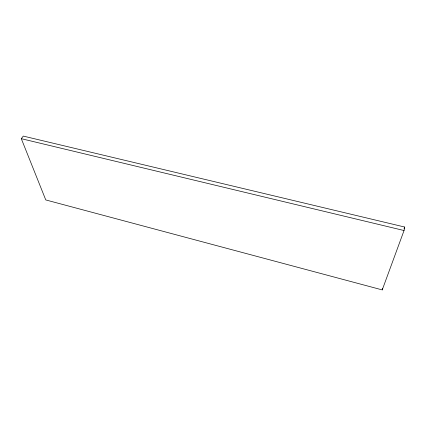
<?xml version="1.0" encoding="UTF-8"?>
<svg xmlns="http://www.w3.org/2000/svg" width="426" height="426" viewBox="0 0 426 426"><rect width="100%" height="100%" fill="white"/><g stroke="black" fill="none" stroke-linecap="round" stroke-linejoin="round"><path stroke-width="0.64" d="M404.04 230.53L404.7 227.037L23.292 136.091L21.3 138.684L45.763 199.932L382.234 289.909L404.04 230.53L21.3 138.684M382.234 289.909L382.564 288.274M404.018 228.895L404.7 227.037"/></g></svg>
